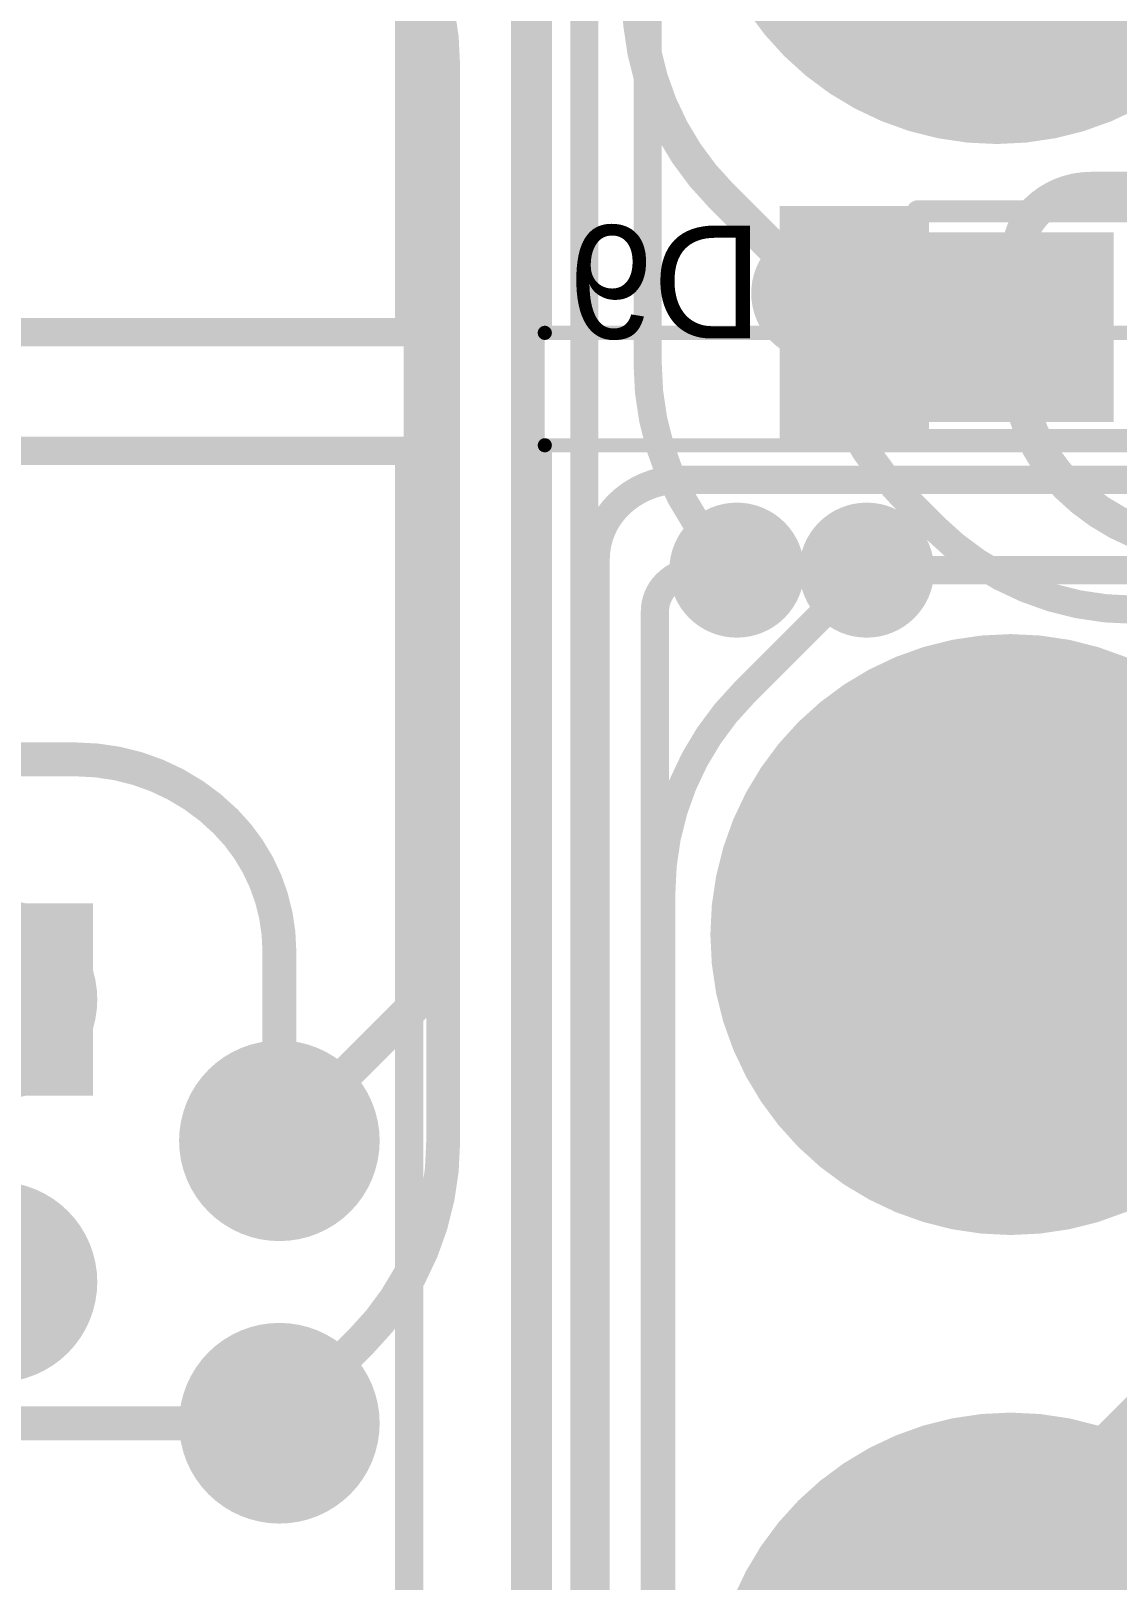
# Model space of a CAD drawing. Header units: millimetres. Extents: x 2.49 to 5.32, y 1.64 to 4.48.
# Drawn here: x 3.44 to 3.825, y 2.638 to 3.187 of the extents above; entities that cross this region are included whole.
import ezdxf

# ---------------------------------------------------------------- set-up
doc = ezdxf.new("R2010")
doc.units = ezdxf.units.MM
doc.header["$MEASUREMENT"] = 0
for name, color, linetype in [('BottomLayer', 5, 'Continuous'), ('BottomOverlay', 54, 'Continuous'), ('BottomPaste', 16, 'Continuous'), ('BottomSolder', 6, 'Continuous'), ('InternalPlane1', 76, 'Continuous'), ('InternalPlane2', 16, 'Continuous'), ('Mechanical2', 216, 'Continuous'), ('MultiLayer', 9, 'Continuous'), ('PadHoleLayer', 156, 'Continuous'), ('TopLayer', 1, 'Continuous'), ('TopOverlay', 2, 'Continuous'), ('TopSolder', 216, 'Continuous'), ('ViaHoleLayer', 16, 'Continuous')]:
    doc.layers.add(name, color=color, linetype=linetype)

# ---------------------------------------------------------------- blocks, each defined once
blk = doc.blocks.new('PRT_10474_5')
at = {"layer": 'BottomLayer'}
for points, const_width in [([(-0.18898, 0, 1), (-0.08661, 0, 1)], 0.10236), ([(-0.1878, 0, 1), (-0.0878, 0, 1)], 0.1), ([(0.08661, 0, 1), (0.18898, 0, 1)], 0.10236)]:
    blk.add_lwpolyline(points, format="xyb", close=True, dxfattribs=dict(at, const_width=const_width))
at = {"layer": 'BottomSolder'}
for points, const_width in [([(-0.19098, 0, 1), (-0.08461, 0, 1)], 0.10636), ([(0.08461, 0, 1), (0.19098, 0, 1)], 0.10636), ([(-0.1898, 0, 1), (-0.0858, 0, 1)], 0.104)]:
    blk.add_lwpolyline(points, format="xyb", close=True, dxfattribs=dict(at, const_width=const_width))
at = {"layer": 'InternalPlane1'}
for points, const_width in [([(-0.18813, 0, 1), (-0.08746, 0, 1)], 0.10068), ([(0.08746, 0, 1), (0.18813, 0, 1)], 0.10068), ([(-0.18666, 0, 1), (-0.08893, 0, 1)], 0.09772)]:
    blk.add_lwpolyline(points, format="xyb", close=True, dxfattribs=dict(at, const_width=const_width))
at = {"layer": 'InternalPlane2'}
for points, const_width in [([(-0.18813, 0, 1), (-0.08746, 0, 1)], 0.10068), ([(-0.18666, 0, 1), (-0.08893, 0, 1)], 0.09772)]:
    blk.add_lwpolyline(points, format="xyb", close=True, dxfattribs=dict(at, const_width=const_width))
at = {"layer": 'MultiLayer'}
for points, const_width in [([(-0.18898, 0, 1), (-0.08661, 0, 1)], 0.10236), ([(-0.1878, 0, 1), (-0.0878, 0, 1)], 0.1), ([(0.08661, 0, 1), (0.18898, 0, 1)], 0.10236)]:
    blk.add_lwpolyline(points, format="xyb", close=True, dxfattribs=dict(at, const_width=const_width))
at = {"layer": 'PadHoleLayer'}
for points, const_width in [([(-0.17913, 0, 1), (-0.09646, 0, 1)], 0.08268), ([(0.09646, 0, 1), (0.17913, 0, 1)], 0.08268), ([(-0.17766, 0, 1), (-0.09793, 0, 1)], 0.07972)]:
    blk.add_lwpolyline(points, format="xyb", close=True, dxfattribs=dict(at, const_width=const_width))
at = {"layer": 'TopLayer'}
for points, const_width in [([(-0.18898, 0, 1), (-0.08661, 0, 1)], 0.10236), ([(-0.1878, 0, 1), (-0.0878, 0, 1)], 0.1), ([(0.08661, 0, 1), (0.18898, 0, 1)], 0.10236)]:
    blk.add_lwpolyline(points, format="xyb", close=True, dxfattribs=dict(at, const_width=const_width))
at = {"layer": 'TopOverlay', "const_width": 0.005}
for points in [[(-0.21, 0.165), (-0.266, 0.109)], [(-0.21, 0.165), (0.311, 0.165)], [(0.311, 0.165), (0.311, -0.16)], [(-0.266, 0.109), (-0.318, 0.057)], [(-0.318, 0.057), (-0.318, -0.052)], [(-0.318, -0.052), (-0.266, -0.104)], [(-0.266, -0.104), (-0.21, -0.16)], [(-0.21, -0.16), (0.311, -0.16)]]:
    blk.add_lwpolyline(points, dxfattribs=at)
at = {"layer": 'TopOverlay', "const_width": 0.0025}
for points in [[(-0.21125, 0.165, 1), (-0.20875, 0.165, 1)], [(-0.21125, 0.165, 1), (-0.20875, 0.165, 1)], [(0.30975, 0.165, 1), (0.31225, 0.165, 1)], [(0.30975, 0.165, 1), (0.31225, 0.165, 1)], [(-0.26725, 0.109, 1), (-0.26475, 0.109, 1)], [(-0.26725, 0.109, 1), (-0.26475, 0.109, 1)], [(-0.31925, 0.057, 1), (-0.31675, 0.057, 1)], [(-0.31925, 0.057, 1), (-0.31675, 0.057, 1)], [(-0.31925, -0.052, 1), (-0.31675, -0.052, 1)], [(-0.31925, -0.052, 1), (-0.31675, -0.052, 1)], [(-0.26725, -0.104, 1), (-0.26475, -0.104, 1)], [(-0.26725, -0.104, 1), (-0.26475, -0.104, 1)], [(-0.21125, -0.16, 1), (-0.20875, -0.16, 1)], [(-0.21125, -0.16, 1), (-0.20875, -0.16, 1)], [(0.30975, -0.16, 1), (0.31225, -0.16, 1)], [(0.30975, -0.16, 1), (0.31225, -0.16, 1)]]:
    blk.add_lwpolyline(points, format="xyb", close=True, dxfattribs=at)
at = {"layer": 'TopSolder'}
for points, const_width in [([(-0.19098, 0, 1), (-0.08461, 0, 1)], 0.10636), ([(0.08461, 0, 1), (0.19098, 0, 1)], 0.10636), ([(-0.1898, 0, 1), (-0.0858, 0, 1)], 0.104)]:
    blk.add_lwpolyline(points, format="xyb", close=True, dxfattribs=dict(at, const_width=const_width))
blk = doc.blocks.new('5520425_2_23')
at = {"layer": 'TopOverlay', "const_width": 0.01}
for points in [[(0.269, 0.221), (-0.269, 0.221)], [(0.269, -0.427), (0.269, 0.221)]]:
    blk.add_lwpolyline(points, dxfattribs=at)
at = {"layer": 'TopOverlay', "const_width": 0.005}
blk.add_lwpolyline([(0.2665, 0.221, 1), (0.2715, 0.221, 1)], format="xyb", close=True, dxfattribs=at)
blk.add_lwpolyline([(0.2665, 0.221, 1), (0.2715, 0.221, 1)], format="xyb", close=True, dxfattribs=at)
blk = doc.blocks.new('5520425_2_24')
at = {"layer": 'BottomLayer', "const_width": 0.03}
for points in [[(-0.0398, 0.175, 1), (-0.0098, 0.175, 1)], [(0.0602, 0.175, 1), (0.0902, 0.175, 1)], [(0.0102, 0.075, 1), (0.0402, 0.075, 1)]]:
    blk.add_lwpolyline(points, format="xyb", close=True, dxfattribs=at)
at = {"layer": 'BottomLayer'}
blk.add_solid([(-0.1048, 0.045), (-0.0448, 0.045), (-0.1048, 0.105), (-0.0448, 0.105)], dxfattribs=at)
at = {"layer": 'BottomSolder', "const_width": 0.034}
for points in [[(-0.0418, 0.175, 1), (-0.0078, 0.175, 1)], [(0.0582, 0.175, 1), (0.0922, 0.175, 1)], [(0.0082, 0.075, 1), (0.0422, 0.075, 1)]]:
    blk.add_lwpolyline(points, format="xyb", close=True, dxfattribs=at)
at = {"layer": 'BottomSolder'}
blk.add_solid([(-0.1088, 0.041), (-0.0408, 0.041), (-0.1088, 0.109), (-0.0408, 0.109)], dxfattribs=at)
at = {"layer": 'InternalPlane1', "const_width": 0.03552}
for points in [[(-0.04256, 0.175, 1), (-0.00704, 0.175, 1)], [(0.05744, 0.175, 1), (0.09296, 0.175, 1)], [(-0.09256, 0.075, 1), (-0.05704, 0.075, 1)], [(0.00744, 0.075, 1), (0.04296, 0.075, 1)]]:
    blk.add_lwpolyline(points, format="xyb", close=True, dxfattribs=at)
at = {"layer": 'InternalPlane2', "const_width": 0.03552}
for points in [[(-0.04256, 0.175, 1), (-0.00704, 0.175, 1)], [(0.05744, 0.175, 1), (0.09296, 0.175, 1)], [(-0.09256, 0.075, 1), (-0.05704, 0.075, 1)], [(0.00744, 0.075, 1), (0.04296, 0.075, 1)]]:
    blk.add_lwpolyline(points, format="xyb", close=True, dxfattribs=at)
at = {"layer": 'MultiLayer', "const_width": 0.03}
for points in [[(-0.0398, 0.175, 1), (-0.0098, 0.175, 1)], [(0.0602, 0.175, 1), (0.0902, 0.175, 1)], [(0.0102, 0.075, 1), (0.0402, 0.075, 1)]]:
    blk.add_lwpolyline(points, format="xyb", close=True, dxfattribs=at)
at = {"layer": 'MultiLayer'}
blk.add_solid([(-0.1048, 0.045), (-0.0448, 0.045), (-0.1048, 0.105), (-0.0448, 0.105)], dxfattribs=at)
at = {"layer": 'PadHoleLayer', "const_width": 0.01752}
for points in [[(-0.03356, 0.175, 1), (-0.01604, 0.175, 1)], [(0.06644, 0.175, 1), (0.08396, 0.175, 1)], [(-0.08356, 0.075, 1), (-0.06604, 0.075, 1)], [(0.01644, 0.075, 1), (0.03396, 0.075, 1)]]:
    blk.add_lwpolyline(points, format="xyb", close=True, dxfattribs=at)
at = {"layer": 'TopLayer', "const_width": 0.03}
for points in [[(-0.0398, 0.175, 1), (-0.0098, 0.175, 1)], [(0.0602, 0.175, 1), (0.0902, 0.175, 1)], [(0.0102, 0.075, 1), (0.0402, 0.075, 1)]]:
    blk.add_lwpolyline(points, format="xyb", close=True, dxfattribs=at)
at = {"layer": 'TopLayer'}
blk.add_solid([(-0.1048, 0.045), (-0.0448, 0.045), (-0.1048, 0.105), (-0.0448, 0.105)], dxfattribs=at)
at = {"layer": 'TopOverlay', "const_width": 0.01}
for points in [[(0.269, 0.221), (-0.269, 0.221)], [(-0.269, -0.427), (-0.269, 0.221)]]:
    blk.add_lwpolyline(points, dxfattribs=at)
at = {"layer": 'TopOverlay', "const_width": 0.005}
blk.add_lwpolyline([(-0.2715, 0.221, 1), (-0.2665, 0.221, 1)], format="xyb", close=True, dxfattribs=at)
blk.add_lwpolyline([(-0.2715, 0.221, 1), (-0.2665, 0.221, 1)], format="xyb", close=True, dxfattribs=at)
at = {"layer": 'TopSolder', "const_width": 0.034}
for points in [[(-0.0418, 0.175, 1), (-0.0078, 0.175, 1)], [(0.0582, 0.175, 1), (0.0922, 0.175, 1)], [(0.0082, 0.075, 1), (0.0422, 0.075, 1)]]:
    blk.add_lwpolyline(points, format="xyb", close=True, dxfattribs=at)
at = {"layer": 'TopSolder'}
blk.add_solid([(-0.1088, 0.041), (-0.0408, 0.041), (-0.1088, 0.109), (-0.0408, 0.109)], dxfattribs=at)
blk = doc.blocks.new('PRT_10474_77')
at = {"layer": 'BottomLayer'}
for points, const_width in [([(-0.18898, 0, 1), (-0.08661, 0, 1)], 0.10236), ([(-0.1878, 0, 1), (-0.0878, 0, 1)], 0.1), ([(0.08661, 0, 1), (0.18898, 0, 1)], 0.10236)]:
    blk.add_lwpolyline(points, format="xyb", close=True, dxfattribs=dict(at, const_width=const_width))
at = {"layer": 'BottomSolder'}
for points, const_width in [([(-0.19098, 0, 1), (-0.08461, 0, 1)], 0.10636), ([(0.08461, 0, 1), (0.19098, 0, 1)], 0.10636), ([(-0.1898, 0, 1), (-0.0858, 0, 1)], 0.104)]:
    blk.add_lwpolyline(points, format="xyb", close=True, dxfattribs=dict(at, const_width=const_width))
at = {"layer": 'InternalPlane1', "const_width": 0.10068}
blk.add_lwpolyline([(0.08746, 0, 1), (0.18813, 0, 1)], format="xyb", close=True, dxfattribs=at)
at = {"layer": 'InternalPlane2'}
for points, const_width in [([(-0.18813, 0, 1), (-0.08746, 0, 1)], 0.10068), ([(-0.18666, 0, 1), (-0.08893, 0, 1)], 0.09772)]:
    blk.add_lwpolyline(points, format="xyb", close=True, dxfattribs=dict(at, const_width=const_width))
at = {"layer": 'MultiLayer'}
for points, const_width in [([(-0.18898, 0, 1), (-0.08661, 0, 1)], 0.10236), ([(-0.1878, 0, 1), (-0.0878, 0, 1)], 0.1), ([(0.08661, 0, 1), (0.18898, 0, 1)], 0.10236)]:
    blk.add_lwpolyline(points, format="xyb", close=True, dxfattribs=dict(at, const_width=const_width))
at = {"layer": 'PadHoleLayer'}
for points, const_width in [([(-0.17913, 0, 1), (-0.09646, 0, 1)], 0.08268), ([(0.09646, 0, 1), (0.17913, 0, 1)], 0.08268), ([(-0.17766, 0, 1), (-0.09793, 0, 1)], 0.07972)]:
    blk.add_lwpolyline(points, format="xyb", close=True, dxfattribs=dict(at, const_width=const_width))
at = {"layer": 'TopLayer'}
for points, const_width in [([(-0.18898, 0, 1), (-0.08661, 0, 1)], 0.10236), ([(-0.1878, 0, 1), (-0.0878, 0, 1)], 0.1), ([(0.08661, 0, 1), (0.18898, 0, 1)], 0.10236)]:
    blk.add_lwpolyline(points, format="xyb", close=True, dxfattribs=dict(at, const_width=const_width))
at = {"layer": 'TopOverlay', "const_width": 0.005}
for points in [[(-0.266, 0.109), (-0.21, 0.165)], [(0.311, 0.165), (-0.21, 0.165)], [(0.311, -0.16), (0.311, 0.165)], [(-0.318, 0.057), (-0.266, 0.109)], [(-0.318, -0.052), (-0.318, 0.057)], [(-0.266, -0.104), (-0.318, -0.052)], [(-0.21, -0.16), (-0.266, -0.104)], [(0.311, -0.16), (-0.21, -0.16)]]:
    blk.add_lwpolyline(points, dxfattribs=at)
at = {"layer": 'TopOverlay', "const_width": 0.0025}
for points in [[(-0.21125, 0.165, 1), (-0.20875, 0.165, 1)], [(-0.21125, 0.165, 1), (-0.20875, 0.165, 1)], [(0.30975, 0.165, 1), (0.31225, 0.165, 1)], [(0.30975, 0.165, 1), (0.31225, 0.165, 1)], [(-0.26725, 0.109, 1), (-0.26475, 0.109, 1)], [(-0.26725, 0.109, 1), (-0.26475, 0.109, 1)], [(-0.31925, 0.057, 1), (-0.31675, 0.057, 1)], [(-0.31925, 0.057, 1), (-0.31675, 0.057, 1)], [(-0.31925, -0.052, 1), (-0.31675, -0.052, 1)], [(-0.31925, -0.052, 1), (-0.31675, -0.052, 1)], [(-0.26725, -0.104, 1), (-0.26475, -0.104, 1)], [(-0.26725, -0.104, 1), (-0.26475, -0.104, 1)], [(-0.21125, -0.16, 1), (-0.20875, -0.16, 1)], [(-0.21125, -0.16, 1), (-0.20875, -0.16, 1)], [(0.30975, -0.16, 1), (0.31225, -0.16, 1)], [(0.30975, -0.16, 1), (0.31225, -0.16, 1)]]:
    blk.add_lwpolyline(points, format="xyb", close=True, dxfattribs=at)
at = {"layer": 'TopSolder'}
for points, const_width in [([(-0.19098, 0, 1), (-0.08461, 0, 1)], 0.10636), ([(0.08461, 0, 1), (0.19098, 0, 1)], 0.10636), ([(-0.1898, 0, 1), (-0.0858, 0, 1)], 0.104)]:
    blk.add_lwpolyline(points, format="xyb", close=True, dxfattribs=dict(at, const_width=const_width))
blk = doc.blocks.new('SOD_123W_B_81')
at = {"layer": 'BottomLayer'}
for points in [[(-0.08465, -0.02953), (-0.02559, -0.02953), (-0.08465, 0.02953), (-0.02559, 0.02953)], [(0.02559, -0.02953), (0.08465, -0.02953), (0.02559, 0.02953), (0.08465, 0.02953)]]:
    blk.add_solid(points, dxfattribs=at)
at = {"layer": 'BottomOverlay', "const_width": 0.00787}
for points in [[(-0.09112, 0.04), (-0.09112, -0.041)], [(0.09088, 0.04), (-0.09112, 0.04)], [(0.09088, 0.04), (0.09088, -0.041)], [(0.09088, -0.041), (-0.09112, -0.041)]]:
    blk.add_lwpolyline(points, dxfattribs=at)
at = {"layer": 'BottomOverlay', "const_width": 0.00394}
for points in [[(-0.09309, 0.04, 1), (-0.08915, 0.04, 1)], [(-0.09309, 0.04, 1), (-0.08915, 0.04, 1)], [(0.08891, 0.04, 1), (0.09285, 0.04, 1)], [(0.08891, 0.04, 1), (0.09285, 0.04, 1)], [(-0.09309, -0.041, 1), (-0.08915, -0.041, 1)], [(-0.09309, -0.041, 1), (-0.08915, -0.041, 1)], [(0.08891, -0.041, 1), (0.09285, -0.041, 1)], [(0.08891, -0.041, 1), (0.09285, -0.041, 1)]]:
    blk.add_lwpolyline(points, format="xyb", close=True, dxfattribs=at)
at = {"layer": 'BottomOverlay'}
blk.add_solid([(0.09088, -0.04291), (0.13988, -0.04291), (0.09088, 0.04309), (0.13988, 0.04309)], dxfattribs=at)
at = {"layer": 'BottomPaste'}
for points in [[(-0.08465, -0.02953), (-0.02559, -0.02953), (-0.08465, 0.02953), (-0.02559, 0.02953)], [(0.02559, -0.02953), (0.08465, -0.02953), (0.02559, 0.02953), (0.08465, 0.02953)]]:
    blk.add_solid(points, dxfattribs=at)
at = {"layer": 'BottomSolder'}
for points in [[(-0.08865, -0.03353), (-0.02159, -0.03353), (-0.08865, 0.03353), (-0.02159, 0.03353)], [(0.02159, -0.03353), (0.08865, -0.03353), (0.02159, 0.03353), (0.08865, 0.03353)]]:
    blk.add_solid(points, dxfattribs=at)

msp = doc.modelspace()

# ---------------------------------------------------------------- linework, layer by layer
at = {"layer": 'BottomLayer'}
for points, const_width in [([(3.617, 2.53199), (3.617, 3.65184)], 0.01), ([(3.636, 2.553), (3.636, 3.62916)], 0.01), ([(3.65843, 3.06899), (3.65843, 3.3396)], 0.01), ([(3.578, 2.844), (3.578, 3.324)], 0.012), ([(3.81531, 3.131), (3.88251, 3.131)], 0.012), ([(3.78988, 3.082), (3.78988, 3.10823)], 0.01), ([(3.719, 3.09342), (3.719, 3.094)], 0.01), ([(3.78988, 3.06733), (3.78988, 3.082)], 0.012), ([(3.74829, 3.02271), (3.75971, 3.01129)], 0.01), ([(3.68772, 2.99828), (3.69, 2.996)], 0.01), ([(3.69254, 2.95254), (3.736, 2.996)], 0.01), ([(3.7355, 2.9965), (3.736, 2.997)], 0.01), ([(3.38842, 2.929), (3.45589, 2.929)], 0.012), ([(3.66325, 2.57817), (3.66325, 2.88183)], 0.01), ([(3.528, 2.794), (3.528, 2.86113)], 0.012), ([(3.528, 2.794), (3.578, 2.844)], 0.012), ([(3.41042, 2.694), (3.528, 2.694)], 0.012)]:
    msp.add_lwpolyline(points, dxfattribs=dict(at, const_width=const_width))
for points, const_width in [([(3.796, 3.123, -0.198912), (3.81531, 3.131)], 0.012), ([(3.78988, 3.10823, -0.198912), (3.796, 3.123)], 0.012), ([(3.74829, 3.02271, -0.198912), (3.719, 3.09342)], 0.01), ([(3.68772, 2.99828, -0.198912), (3.65843, 3.06899)], 0.01), ([(3.807, 3.026, -0.198912), (3.78988, 3.06733)], 0.012), ([(3.86011, 3.004, -0.198912), (3.807, 3.026)], 0.012), ([(3.83042, 2.982, -0.198912), (3.75971, 3.01129)], 0.01), ([(3.66325, 2.88183, -0.198912), (3.69254, 2.95254)], 0.01), ([(3.45589, 2.929, -0.198912), (3.509, 2.907)], 0.012), ([(3.509, 2.907, -0.198912), (3.528, 2.86113)], 0.012)]:
    msp.add_lwpolyline(points, format="xyb", dxfattribs=dict(at, const_width=const_width))
for points, const_width in [([(3.81231, 3.131, 1), (3.81831, 3.131, 1)], 0.006), ([(3.81231, 3.131, 1), (3.81831, 3.131, 1)], 0.006), ([(3.793, 3.123, 1), (3.799, 3.123, 1)], 0.006), ([(3.793, 3.123, 1), (3.799, 3.123, 1)], 0.006), ([(3.78688, 3.10823, 1), (3.79288, 3.10823, 1)], 0.006), ([(3.78738, 3.10823, 1), (3.79238, 3.10823, 1)], 0.005), ([(3.71457, 3.094, 1), (3.72343, 3.094, 1)], 0.00886), ([(3.7165, 3.094, 1), (3.7215, 3.094, 1)], 0.005), ([(3.7165, 3.09342, 1), (3.7215, 3.09342, 1)], 0.005), ([(3.7165, 3.09342, 1), (3.7215, 3.09342, 1)], 0.005), ([(3.78688, 3.082, 1), (3.79288, 3.082, 1)], 0.006), ([(3.78738, 3.082, 1), (3.79238, 3.082, 1)], 0.005), ([(3.65593, 3.06899, 1), (3.66093, 3.06899, 1)], 0.005), ([(3.65593, 3.06899, 1), (3.66093, 3.06899, 1)], 0.005), ([(3.78688, 3.06733, 1), (3.79288, 3.06733, 1)], 0.006), ([(3.78688, 3.06733, 1), (3.79288, 3.06733, 1)], 0.006), ([(3.74579, 3.02271, 1), (3.75079, 3.02271, 1)], 0.005), ([(3.74579, 3.02271, 1), (3.75079, 3.02271, 1)], 0.005), ([(3.804, 3.026, 1), (3.81, 3.026, 1)], 0.006), ([(3.804, 3.026, 1), (3.81, 3.026, 1)], 0.006), ([(3.75721, 3.01129, 1), (3.76221, 3.01129, 1)], 0.005), ([(3.75721, 3.01129, 1), (3.76221, 3.01129, 1)], 0.005), ([(3.68557, 2.996, 1), (3.69443, 2.996, 1)], 0.00886), ([(3.68522, 2.99828, 1), (3.69022, 2.99828, 1)], 0.005), ([(3.68522, 2.99828, 1), (3.69022, 2.99828, 1)], 0.005), ([(3.6875, 2.996, 1), (3.6925, 2.996, 1)], 0.005), ([(3.73157, 2.996, 1), (3.74043, 2.996, 1)], 0.00886), ([(3.733, 2.9965, 1), (3.738, 2.9965, 1)], 0.005), ([(3.7335, 2.997, 1), (3.7385, 2.997, 1)], 0.005), ([(3.7335, 2.996, 1), (3.7385, 2.996, 1)], 0.005), ([(3.69004, 2.95254, 1), (3.69504, 2.95254, 1)], 0.005), ([(3.69004, 2.95254, 1), (3.69504, 2.95254, 1)], 0.005), ([(3.45289, 2.929, 1), (3.45889, 2.929, 1)], 0.006), ([(3.45289, 2.929, 1), (3.45889, 2.929, 1)], 0.006), ([(3.506, 2.907, 1), (3.512, 2.907, 1)], 0.006), ([(3.506, 2.907, 1), (3.512, 2.907, 1)], 0.006), ([(3.66075, 2.88183, 1), (3.66575, 2.88183, 1)], 0.005), ([(3.66075, 2.88183, 1), (3.66575, 2.88183, 1)], 0.005), ([(3.525, 2.86113, 1), (3.531, 2.86113, 1)], 0.006), ([(3.525, 2.86113, 1), (3.531, 2.86113, 1)], 0.006), ([(3.575, 2.844, 1), (3.581, 2.844, 1)], 0.006), ([(3.575, 2.844, 1), (3.581, 2.844, 1)], 0.006), ([(3.525, 2.794, 1), (3.531, 2.794, 1)], 0.006), ([(3.525, 2.794, 1), (3.531, 2.794, 1)], 0.006), ([(3.525, 2.694, 1), (3.531, 2.694, 1)], 0.006)]:
    msp.add_lwpolyline(points, format="xyb", close=True, dxfattribs=dict(at, const_width=const_width))
at = {"layer": 'BottomSolder', "const_width": 0.01286}
for points in [[(3.71257, 3.094, 1), (3.72543, 3.094, 1)], [(3.68357, 2.996, 1), (3.69643, 2.996, 1)], [(3.72957, 2.996, 1), (3.74243, 2.996, 1)]]:
    msp.add_lwpolyline(points, format="xyb", close=True, dxfattribs=at)
at = {"layer": 'InternalPlane1', "const_width": 0.02391}
for points in [[(3.70705, 3.094, 1), (3.73095, 3.094, 1)], [(3.67805, 2.996, 1), (3.70195, 2.996, 1)], [(3.72405, 2.996, 1), (3.74795, 2.996, 1)]]:
    msp.add_lwpolyline(points, format="xyb", close=True, dxfattribs=at)
at = {"layer": 'InternalPlane2', "const_width": 0.02391}
for points in [[(3.70705, 3.094, 1), (3.73095, 3.094, 1)], [(3.67805, 2.996, 1), (3.70195, 2.996, 1)], [(3.72405, 2.996, 1), (3.74795, 2.996, 1)]]:
    msp.add_lwpolyline(points, format="xyb", close=True, dxfattribs=at)
at = {"layer": 'Mechanical2', "const_width": 0.015}
msp.add_lwpolyline([(5.30364, 3.062, 1), (2.50836, 3.062, 1)], format="xyb", close=True, dxfattribs=at)
at = {"layer": 'MultiLayer', "const_width": 0.00886}
for points in [[(3.71457, 3.094, 1), (3.72343, 3.094, 1)], [(3.68557, 2.996, 1), (3.69443, 2.996, 1)], [(3.73157, 2.996, 1), (3.74043, 2.996, 1)]]:
    msp.add_lwpolyline(points, format="xyb", close=True, dxfattribs=at)
at = {"layer": 'TopLayer'}
for points, const_width in [([(3.616, 2.55742), (3.616, 3.31158)], 0.012), ([(3.586, 2.79342), (3.586, 3.17458)], 0.012), ([(3.68457, 3.12843), (3.719, 3.094)], 0.012), ([(3.66973, 3.028), (3.849, 3.028)], 0.01), ([(3.64, 2.56142), (3.64, 2.99969)], 0.01), ([(3.67707, 2.996), (3.69, 2.996)], 0.01), ([(3.736, 2.996), (3.86303, 2.996)], 0.01), ([(3.661, 2.56742), (3.661, 2.98134)], 0.01), ([(3.787, 2.59141), (3.984, 2.78841)], 0.1), ([(3.528, 2.694), (3.55671, 2.72271)], 0.012)]:
    msp.add_lwpolyline(points, dxfattribs=dict(at, const_width=const_width))
for points, const_width in [([(3.55671, 3.24529, -0.198912), (3.586, 3.17458)], 0.012), ([(3.68457, 3.12843, -0.198912), (3.65528, 3.19914)], 0.012), ([(3.648, 3.019, -0.198912), (3.66973, 3.028)], 0.01), ([(3.64, 2.99969, -0.198912), (3.648, 3.019)], 0.01), ([(3.665, 2.991, -0.198912), (3.67707, 2.996)], 0.01), ([(3.661, 2.98134, -0.198912), (3.665, 2.991)], 0.01), ([(3.586, 2.79342, -0.198912), (3.55671, 2.72271)], 0.012)]:
    msp.add_lwpolyline(points, format="xyb", dxfattribs=dict(at, const_width=const_width))
for points, const_width in [([(3.583, 3.17458, 1), (3.589, 3.17458, 1)], 0.006), ([(3.583, 3.17458, 1), (3.589, 3.17458, 1)], 0.006), ([(3.68157, 3.12843, 1), (3.68757, 3.12843, 1)], 0.006), ([(3.68157, 3.12843, 1), (3.68757, 3.12843, 1)], 0.006), ([(3.71457, 3.094, 1), (3.72343, 3.094, 1)], 0.00886), ([(3.716, 3.094, 1), (3.722, 3.094, 1)], 0.006), ([(3.66723, 3.028, 1), (3.67223, 3.028, 1)], 0.005), ([(3.66723, 3.028, 1), (3.67223, 3.028, 1)], 0.005), ([(3.6455, 3.019, 1), (3.6505, 3.019, 1)], 0.005), ([(3.6455, 3.019, 1), (3.6505, 3.019, 1)], 0.005), ([(3.6375, 2.99969, 1), (3.6425, 2.99969, 1)], 0.005), ([(3.6375, 2.99969, 1), (3.6425, 2.99969, 1)], 0.005), ([(3.67457, 2.996, 1), (3.67957, 2.996, 1)], 0.005), ([(3.67457, 2.996, 1), (3.67957, 2.996, 1)], 0.005), ([(3.68557, 2.996, 1), (3.69443, 2.996, 1)], 0.00886), ([(3.6875, 2.996, 1), (3.6925, 2.996, 1)], 0.005), ([(3.73157, 2.996, 1), (3.74043, 2.996, 1)], 0.00886), ([(3.7335, 2.996, 1), (3.7385, 2.996, 1)], 0.005), ([(3.6625, 2.991, 1), (3.6675, 2.991, 1)], 0.005), ([(3.6625, 2.991, 1), (3.6675, 2.991, 1)], 0.005), ([(3.6585, 2.98134, 1), (3.6635, 2.98134, 1)], 0.005), ([(3.6585, 2.98134, 1), (3.6635, 2.98134, 1)], 0.005), ([(3.583, 2.79342, 1), (3.589, 2.79342, 1)], 0.006), ([(3.583, 2.79342, 1), (3.589, 2.79342, 1)], 0.006), ([(3.55371, 2.72271, 1), (3.55971, 2.72271, 1)], 0.006), ([(3.55371, 2.72271, 1), (3.55971, 2.72271, 1)], 0.006), ([(3.525, 2.694, 1), (3.531, 2.694, 1)], 0.006), ([(3.762, 2.59141, 1), (3.812, 2.59141, 1)], 0.05)]:
    msp.add_lwpolyline(points, format="xyb", close=True, dxfattribs=dict(at, const_width=const_width))
at = {"layer": 'TopSolder', "const_width": 0.01286}
for points in [[(3.71257, 3.094, 1), (3.72543, 3.094, 1)], [(3.68357, 2.996, 1), (3.69643, 2.996, 1)], [(3.72957, 2.996, 1), (3.74243, 2.996, 1)]]:
    msp.add_lwpolyline(points, format="xyb", close=True, dxfattribs=at)
at = {"layer": 'ViaHoleLayer', "const_width": 0.00591}
for points in [[(3.71605, 3.094, 1), (3.72195, 3.094, 1)], [(3.68705, 2.996, 1), (3.69295, 2.996, 1)], [(3.73305, 2.996, 1), (3.73895, 2.996, 1)]]:
    msp.add_lwpolyline(points, format="xyb", close=True, dxfattribs=at)

# ---------------------------------------------------------------- block references
for name, p, rotation in [('PRT_10474_77', (3.782, 3.391), 270), ('5520425_2_23', (3.353, 3.3492), 270), ('SOD_123W_B_81', (3.845, 3.082), 180), ('5520425_2_24', (3.353, 2.7692), 270), ('PRT_10474_5', (3.787, 2.7292), 90)]:
    msp.add_blockref(name, p, dxfattribs=dict(rotation=rotation))

# ---------------------------------------------------------------- texts
at = {"layer": 'BottomOverlay', "text_generation_flag": 2}
msp.add_text('D9', height=0.04, dxfattribs=at).set_placement((3.699, 3.078))

doc.saveas('drawing.dxf')
